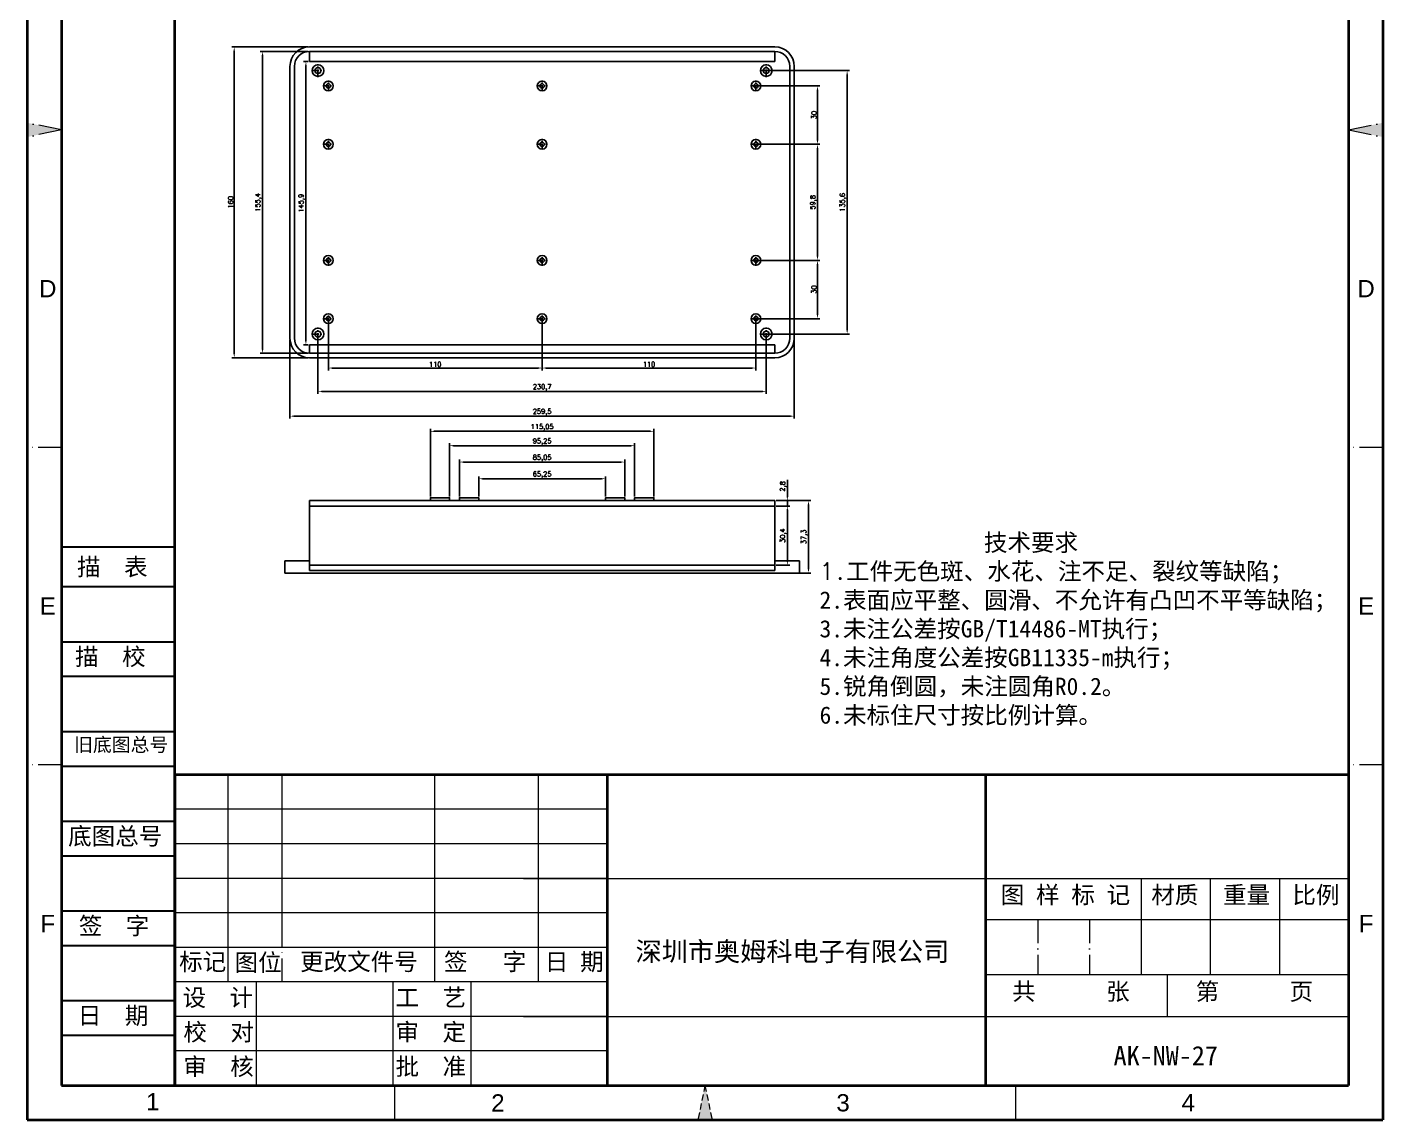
# Model space of a CAD drawing. Header units: millimetres. Extents: x 7826 to 8523, y -471 to 548.
# Drawn here: x 7826 to 8523, y -471 to 91 of the extents above; entities that cross this region are included whole.
import ezdxf
from ezdxf.enums import TextEntityAlignment as Align

# ---------------------------------------------------------------- set-up
doc = ezdxf.new("R2010")
doc.units = ezdxf.units.MM
for name, pattern in [('ACAD_ISO10W100', [18, 12, -3, 0, -3]), ('CENTER', [50.8, 31.75, -6.35, 6.35, -6.35]), ('HIDDEN2', [4.7625, 3.175, -1.5875])]:
    doc.linetypes.add(name, pattern=pattern)
for name, color, linetype, lineweight in [('dim', 82, 'Continuous', 9), ('图层1', 7, 'ACAD_ISO10W100', 15), ('图层2', 7, 'Continuous', 30), ('图层3', 7, 'Continuous', 15), ('图层4', 7, 'Continuous', 40), ('图层5', 7, 'HIDDEN2', 15)]:
    doc.layers.add(name, color=color, linetype=linetype, lineweight=lineweight)
doc.layers.add('尺寸线', color=7, linetype='Continuous')
doc.styles.get("Standard").update_dxf_attribs({"font": 'txt', "bigfont": 'gbcbig.shx'})
doc.styles.add('样式 3', font='arial.ttf', dxfattribs={"height": 3.8})
doc.dimstyles.new('ISO-25', dxfattribs={"dimtxt": 2.5, "dimasz": 2.5, "dimexe": 1.25, "dimexo": 0.625, "dimtad": 1, "dimtxsty": 'Standard', "dimcen": 2.5, "dimadec": 0, "dimazin": 0, "dimtfac": 1, "dimtmove": 0, "dimatfit": 3, "dimfxl": 1, "dimarcsym": 0})

# ---------------------------------------------------------------- blocks, each defined once
blk = doc.blocks.new('*D389')
at = {"layer": 'Defpoints', "color": 0}
for p in [(8206.03, 68.86), (8247.65, 68.86), (8206.03, -66.74)]:
    blk.add_point(p, dxfattribs=at)
at = {"layer": 'dim', "color": 0, "lineweight": -2}
for p, q in [((8206.65, 68.86), (8248.9, 68.86)), ((8247.65, -64.74), (8247.65, 66.86)), ((8206.65, -66.74), (8248.9, -66.74))]:
    blk.add_line(p, q, dxfattribs=at)
at = {"layer": 'dim', "color": 0}
for points in [[(8247.32, 66.86), (8247.99, 66.86), (8247.65, 68.86)], [(8247.32, -64.74), (8247.99, -64.74), (8247.65, -66.74)]]:
    blk.add_solid(points, dxfattribs=at)
at = {"layer": 'dim', "color": 0, "insert": (8245.57, 1.06), "char_height": 2.5, "attachment_point": 5, "rotation": 90}
blk.add_mtext('135,6', dxfattribs=at)
blk = doc.blocks.new('*D390')
at = {"layer": 'Defpoints', "color": 0}
for p in [(8200.68, -28.84), (8232.43, -28.84), (8200.68, -58.84)]:
    blk.add_point(p, dxfattribs=at)
at = {"layer": 'dim', "color": 0, "lineweight": -2}
for p, q in [((8201.3, -28.84), (8233.68, -28.84)), ((8232.43, -56.84), (8232.43, -30.84)), ((8201.3, -58.84), (8233.68, -58.84))]:
    blk.add_line(p, q, dxfattribs=at)
at = {"layer": 'dim', "color": 0}
for points in [[(8232.09, -30.84), (8232.76, -30.84), (8232.43, -28.84)], [(8232.09, -56.84), (8232.76, -56.84), (8232.43, -58.84)]]:
    blk.add_solid(points, dxfattribs=at)
at = {"layer": 'dim', "color": 0, "insert": (8230.55, -43.84), "char_height": 2.5, "attachment_point": 5, "rotation": 90}
blk.add_mtext('30', dxfattribs=at)
blk = doc.blocks.new('*D391')
at = {"layer": 'Defpoints', "color": 0}
for p in [(8200.68, 30.96), (8232.43, 30.96), (8200.68, -28.84)]:
    blk.add_point(p, dxfattribs=at)
at = {"layer": 'dim', "color": 0, "lineweight": -2}
for p, q in [((8201.3, 30.96), (8233.68, 30.96)), ((8232.43, -26.84), (8232.43, 28.96)), ((8201.3, -28.84), (8233.68, -28.84))]:
    blk.add_line(p, q, dxfattribs=at)
at = {"layer": 'dim', "color": 0}
for points in [[(8232.09, 28.96), (8232.76, 28.96), (8232.43, 30.96)], [(8232.09, -26.84), (8232.76, -26.84), (8232.43, -28.84)]]:
    blk.add_solid(points, dxfattribs=at)
at = {"layer": 'dim', "color": 0, "insert": (8230.34, 1.06), "char_height": 2.5, "attachment_point": 5, "rotation": 90}
blk.add_mtext('59,8', dxfattribs=at)
blk = doc.blocks.new('*D392')
at = {"layer": 'Defpoints', "color": 0}
for p in [(8200.68, 60.96), (8232.43, 60.96), (8200.68, 30.96)]:
    blk.add_point(p, dxfattribs=at)
at = {"layer": 'dim', "color": 0, "lineweight": -2}
for p, q in [((8201.3, 60.96), (8233.68, 60.96)), ((8232.43, 32.96), (8232.43, 58.96)), ((8201.3, 30.96), (8233.68, 30.96))]:
    blk.add_line(p, q, dxfattribs=at)
at = {"layer": 'dim', "color": 0}
for points in [[(8232.09, 58.96), (8232.76, 58.96), (8232.43, 60.96)], [(8232.09, 32.96), (8232.76, 32.96), (8232.43, 30.96)]]:
    blk.add_solid(points, dxfattribs=at)
at = {"layer": 'dim', "color": 0, "insert": (8230.55, 45.96), "char_height": 2.5, "attachment_point": 5, "rotation": 90}
blk.add_mtext('30', dxfattribs=at)
blk = doc.blocks.new('*D393')
at = {"layer": 'Defpoints', "color": 0}
for p in [(7975.33, -66.74), (8206.03, -66.74), (7975.33, -96.25)]:
    blk.add_point(p, dxfattribs=at)
at = {"layer": 'dim', "color": 0, "lineweight": -2}
for p, q in [((7975.33, -67.37), (7975.33, -97.5)), ((8206.03, -67.37), (8206.03, -97.5)), ((8204.03, -96.25), (7977.33, -96.25))]:
    blk.add_line(p, q, dxfattribs=at)
at = {"layer": 'dim', "color": 0}
for points in [[(7977.33, -95.92), (7977.33, -96.58), (7975.33, -96.25)], [(8204.03, -95.92), (8204.03, -96.58), (8206.03, -96.25)]]:
    blk.add_solid(points, dxfattribs=at)
at = {"layer": 'dim', "color": 0, "insert": (8090.68, -94.17), "char_height": 2.5, "attachment_point": 5}
blk.add_mtext('230,7', dxfattribs=at)
blk = doc.blocks.new('*D394')
at = {"layer": 'Defpoints', "color": 0}
for p in [(8090.68, -58.84), (8200.68, -58.84), (8090.68, -84.24)]:
    blk.add_point(p, dxfattribs=at)
at = {"layer": 'dim', "color": 0, "lineweight": -2}
for p, q in [((8090.68, -59.47), (8090.68, -85.49)), ((8200.68, -59.47), (8200.68, -85.49)), ((8198.68, -84.24), (8092.68, -84.24))]:
    blk.add_line(p, q, dxfattribs=at)
at = {"layer": 'dim', "color": 0}
for points in [[(8092.68, -83.91), (8092.68, -84.57), (8090.68, -84.24)], [(8198.68, -83.91), (8198.68, -84.57), (8200.68, -84.24)]]:
    blk.add_solid(points, dxfattribs=at)
at = {"layer": 'dim', "color": 0, "insert": (8145.68, -82.36), "char_height": 2.5, "attachment_point": 5}
blk.add_mtext('110', dxfattribs=at)
blk = doc.blocks.new('*D395')
at = {"layer": 'Defpoints', "color": 0}
for p in [(7980.68, -58.84), (8090.68, -58.84), (7980.68, -84.24)]:
    blk.add_point(p, dxfattribs=at)
at = {"layer": 'dim', "color": 0, "lineweight": -2}
for p, q in [((7980.68, -59.47), (7980.68, -85.49)), ((8090.68, -59.47), (8090.68, -85.49)), ((8088.68, -84.24), (7982.68, -84.24))]:
    blk.add_line(p, q, dxfattribs=at)
at = {"layer": 'dim', "color": 0}
for points in [[(7982.68, -83.91), (7982.68, -84.57), (7980.68, -84.24)], [(8088.68, -83.91), (8088.68, -84.57), (8090.68, -84.24)]]:
    blk.add_solid(points, dxfattribs=at)
at = {"layer": 'dim', "color": 0, "insert": (8035.68, -82.36), "char_height": 2.5, "attachment_point": 5}
blk.add_mtext('110', dxfattribs=at)
blk = doc.blocks.new('*D396')
at = {"layer": 'Defpoints', "color": 0}
for p in [(7970.93, 81.06), (7932.22, -78.94), (7970.93, -78.94)]:
    blk.add_point(p, dxfattribs=at)
at = {"layer": 'dim', "color": 0, "lineweight": -2}
for p, q in [((7970.3, 81.06), (7930.97, 81.06)), ((7932.22, 79.06), (7932.22, -76.94)), ((7970.3, -78.94), (7930.97, -78.94))]:
    blk.add_line(p, q, dxfattribs=at)
at = {"layer": 'dim', "color": 0}
for points in [[(7931.89, 79.06), (7932.55, 79.06), (7932.22, 81.06)], [(7931.89, -76.94), (7932.55, -76.94), (7932.22, -78.94)]]:
    blk.add_solid(points, dxfattribs=at)
at = {"layer": 'dim', "color": 0, "insert": (7930.35, 1.06), "char_height": 2.5, "attachment_point": 5, "rotation": 90}
blk.add_mtext('160', dxfattribs=at)
blk = doc.blocks.new('*D397')
at = {"layer": 'Defpoints', "color": 0}
for p in [(7946.83, 78.76), (7970.93, 78.76), (7970.93, -76.64)]:
    blk.add_point(p, dxfattribs=at)
at = {"layer": 'dim', "color": 0, "lineweight": -2}
for p, q in [((7970.3, 78.76), (7945.58, 78.76)), ((7946.83, -74.64), (7946.83, 76.76)), ((7970.3, -76.64), (7945.58, -76.64))]:
    blk.add_line(p, q, dxfattribs=at)
at = {"layer": 'dim', "color": 0}
for points in [[(7946.49, 76.76), (7947.16, 76.76), (7946.83, 78.76)], [(7946.49, -74.64), (7947.16, -74.64), (7946.83, -76.64)]]:
    blk.add_solid(points, dxfattribs=at)
at = {"layer": 'dim', "color": 0, "insert": (7944.74, 1.06), "char_height": 2.5, "attachment_point": 5, "rotation": 90}
blk.add_mtext('155,4', dxfattribs=at)
blk = doc.blocks.new('*D398')
at = {"layer": 'Defpoints', "color": 0}
for p in [(7970.93, 73.56), (7969.12, -72.34), (7970.93, -72.34)]:
    blk.add_point(p, dxfattribs=at)
at = {"layer": 'dim', "color": 0, "lineweight": -2}
for p, q in [((7970.3, 73.56), (7967.87, 73.56)), ((7969.12, 71.56), (7969.12, -70.34)), ((7970.3, -72.34), (7967.87, -72.34))]:
    blk.add_line(p, q, dxfattribs=at)
at = {"layer": 'dim', "color": 0}
for points in [[(7968.78, 71.56), (7969.45, 71.56), (7969.12, 73.56)], [(7968.78, -70.34), (7969.45, -70.34), (7969.12, -72.34)]]:
    blk.add_solid(points, dxfattribs=at)
at = {"layer": 'dim', "color": 0, "insert": (7967.03, 0.61), "char_height": 2.5, "attachment_point": 5, "rotation": 90}
blk.add_mtext('145,9', dxfattribs=at)
blk = doc.blocks.new('*D399')
at = {"layer": 'Defpoints', "color": 0}
for p in [(7960.93, -68.94), (8220.43, -68.94), (7960.93, -109.02)]:
    blk.add_point(p, dxfattribs=at)
at = {"layer": 'dim', "color": 0, "lineweight": -2}
for p, q in [((7960.93, -69.57), (7960.93, -110.27)), ((8220.43, -69.57), (8220.43, -110.27)), ((8218.43, -109.02), (7962.93, -109.02))]:
    blk.add_line(p, q, dxfattribs=at)
at = {"layer": 'dim', "color": 0}
for points in [[(7962.93, -108.68), (7962.93, -109.35), (7960.93, -109.02)], [(8218.43, -108.68), (8218.43, -109.35), (8220.43, -109.02)]]:
    blk.add_solid(points, dxfattribs=at)
at = {"layer": 'dim', "color": 0, "insert": (8090.68, -106.93), "char_height": 2.5, "attachment_point": 5}
blk.add_mtext('259,5', dxfattribs=at)
blk = doc.blocks.new('*D400')
at = {"layer": 'Defpoints', "color": 0}
for p in [(8210.43, -152.48), (8210.43, -189.78), (8227.76, -189.78)]:
    blk.add_point(p, dxfattribs=at)
at = {"layer": 'dim', "color": 0, "lineweight": -2}
for p, q in [((8211.05, -152.48), (8229.01, -152.48)), ((8227.76, -154.48), (8227.76, -187.78)), ((8211.05, -189.78), (8229.01, -189.78))]:
    blk.add_line(p, q, dxfattribs=at)
at = {"layer": 'dim', "color": 0}
for points in [[(8227.43, -154.48), (8228.1, -154.48), (8227.76, -152.48)], [(8227.43, -187.78), (8228.1, -187.78), (8227.76, -189.78)]]:
    blk.add_solid(points, dxfattribs=at)
at = {"layer": 'dim', "color": 0, "insert": (8225.68, -171.13), "char_height": 2.5, "attachment_point": 5, "rotation": 90}
blk.add_mtext('37,3', dxfattribs=at)
blk = doc.blocks.new('*D401')
at = {"layer": 'Defpoints', "color": 0}
for p in [(8210.43, -152.48), (8216.88, -152.48), (8210.43, -155.28)]:
    blk.add_point(p, dxfattribs=at)
at = {"layer": 'dim', "color": 0, "lineweight": -2}
for p, q in [((8216.88, -150.48), (8216.88, -141.81)), ((8211.05, -152.48), (8218.13, -152.48)), ((8216.88, -155.28), (8216.88, -152.48)), ((8211.05, -155.28), (8218.13, -155.28)), ((8216.88, -157.28), (8216.88, -159.28))]:
    blk.add_line(p, q, dxfattribs=at)
at = {"layer": 'dim', "color": 0}
for points in [[(8216.54, -150.48), (8217.21, -150.48), (8216.88, -152.48)], [(8216.54, -157.28), (8217.21, -157.28), (8216.88, -155.28)]]:
    blk.add_solid(points, dxfattribs=at)
at = {"layer": 'dim', "color": 0, "insert": (8214.79, -145.15), "char_height": 2.5, "attachment_point": 5, "rotation": 90}
blk.add_mtext('2,8', dxfattribs=at)
blk = doc.blocks.new('*D402')
at = {"layer": 'Defpoints', "color": 0}
for p in [(8058.05, -141.24), (8058.05, -150.98), (8123.3, -150.98)]:
    blk.add_point(p, dxfattribs=at)
at = {"layer": 'dim', "color": 0, "lineweight": -2}
for p, q in [((8058.05, -150.35), (8058.05, -139.99)), ((8121.3, -141.24), (8060.05, -141.24)), ((8123.3, -150.35), (8123.3, -139.99))]:
    blk.add_line(p, q, dxfattribs=at)
at = {"layer": 'dim', "color": 0}
for points in [[(8060.05, -140.91), (8060.05, -141.57), (8058.05, -141.24)], [(8121.3, -140.91), (8121.3, -141.57), (8123.3, -141.24)]]:
    blk.add_solid(points, dxfattribs=at)
at = {"layer": 'dim', "color": 0, "insert": (8090.68, -139.16), "char_height": 2.5, "attachment_point": 5}
blk.add_mtext('65,25', dxfattribs=at)
blk = doc.blocks.new('*D403')
at = {"layer": 'Defpoints', "color": 0}
for p in [(8048.15, -132.64), (8048.15, -150.98), (8133.2, -150.98)]:
    blk.add_point(p, dxfattribs=at)
at = {"layer": 'dim', "color": 0, "lineweight": -2}
for p, q in [((8048.15, -150.35), (8048.15, -131.39)), ((8133.2, -150.35), (8133.2, -131.39)), ((8131.2, -132.64), (8050.15, -132.64))]:
    blk.add_line(p, q, dxfattribs=at)
at = {"layer": 'dim', "color": 0}
for points in [[(8050.15, -132.31), (8050.15, -132.97), (8048.15, -132.64)], [(8131.2, -132.31), (8131.2, -132.97), (8133.2, -132.64)]]:
    blk.add_solid(points, dxfattribs=at)
at = {"layer": 'dim', "color": 0, "insert": (8090.68, -130.56), "char_height": 2.5, "attachment_point": 5}
blk.add_mtext('85,05', dxfattribs=at)
blk = doc.blocks.new('*D404')
at = {"layer": 'Defpoints', "color": 0}
for p in [(8043.05, -124.22), (8043.05, -150.98), (8138.3, -150.98)]:
    blk.add_point(p, dxfattribs=at)
at = {"layer": 'dim', "color": 0, "lineweight": -2}
for p, q in [((8043.05, -150.35), (8043.05, -122.97)), ((8136.3, -124.22), (8045.05, -124.22)), ((8138.3, -150.35), (8138.3, -122.97))]:
    blk.add_line(p, q, dxfattribs=at)
at = {"layer": 'dim', "color": 0}
for points in [[(8045.05, -123.89), (8045.05, -124.56), (8043.05, -124.22)], [(8136.3, -123.89), (8136.3, -124.56), (8138.3, -124.22)]]:
    blk.add_solid(points, dxfattribs=at)
at = {"layer": 'dim', "color": 0, "insert": (8090.68, -122.14), "char_height": 2.5, "attachment_point": 5}
blk.add_mtext('95,25', dxfattribs=at)
blk = doc.blocks.new('*D405')
at = {"layer": 'Defpoints', "color": 0}
for p in [(8033.15, -116.82), (8033.15, -150.98), (8148.2, -150.98)]:
    blk.add_point(p, dxfattribs=at)
at = {"layer": 'dim', "color": 0, "lineweight": -2}
for p, q in [((8033.15, -150.35), (8033.15, -115.57)), ((8146.2, -116.82), (8035.15, -116.82)), ((8148.2, -150.35), (8148.2, -115.57))]:
    blk.add_line(p, q, dxfattribs=at)
at = {"layer": 'dim', "color": 0}
for points in [[(8035.15, -116.49), (8035.15, -117.15), (8033.15, -116.82)], [(8146.2, -116.49), (8146.2, -117.15), (8148.2, -116.82)]]:
    blk.add_solid(points, dxfattribs=at)
at = {"layer": 'dim', "color": 0, "insert": (8090.68, -114.74), "char_height": 2.5, "attachment_point": 5}
blk.add_mtext('115,05', dxfattribs=at)
blk = doc.blocks.new('*D406')
at = {"layer": 'Defpoints', "color": 0}
for p in [(8210.43, -155.28), (8216.88, -155.28), (8210.43, -185.68)]:
    blk.add_point(p, dxfattribs=at)
at = {"layer": 'dim', "color": 0, "lineweight": -2}
for p, q in [((8211.05, -155.28), (8218.13, -155.28)), ((8216.88, -183.68), (8216.88, -157.28)), ((8211.05, -185.68), (8218.13, -185.68))]:
    blk.add_line(p, q, dxfattribs=at)
at = {"layer": 'dim', "color": 0}
for points in [[(8216.54, -157.28), (8217.21, -157.28), (8216.88, -155.28)], [(8216.54, -183.68), (8217.21, -183.68), (8216.88, -185.68)]]:
    blk.add_solid(points, dxfattribs=at)
at = {"layer": 'dim', "color": 0, "insert": (8214.79, -170.48), "char_height": 2.5, "attachment_point": 5, "rotation": 90}
blk.add_mtext('30,4', dxfattribs=at)

msp = doc.modelspace()

# ---------------------------------------------------------------- hatches: boundary and pattern name
at = {"layer": '图层1'}
for points in [[(7843.406, 38.342), (7825.643, 41.998), (7825.643, 34.686)], [(8505.593, 38.342), (8523.356, 41.998), (8523.356, 34.686)]]:
    msp.add_hatch(color=0, dxfattribs=at).paths.add_polyline_path(points)
at = {"layer": '图层5'}
msp.add_hatch(color=0, dxfattribs=at).paths.add_polyline_path([(8174.499, -453.503), (8170.844, -471.265), (8178.155, -471.265)])

# ---------------------------------------------------------------- linework, layer by layer
for p, q in [((7970.926, 81.06), (8089.926, 81.06)), ((7970.926, 78.76), (8089.926, 78.76)), ((7970.926, 73.564), (7970.926, 78.76)), ((8089.926, 81.06), (8091.426, 81.06)), ((8091.426, 78.76), (8089.926, 78.76)), ((8210.426, 81.06), (8091.426, 81.06)), ((8210.426, 78.76), (8091.426, 78.76)), ((8210.426, 73.564), (8210.426, 78.76)), ((7960.926, -68.94), (7960.926, 71.06)), ((7963.226, -68.94), (7963.226, 71.06)), ((8210.426, 73.564), (7970.926, 73.564)), ((8218.126, -68.94), (8218.126, 71.06)), ((8220.426, -68.94), (8220.426, 71.06)), ((7980.676, 58.46), (7980.676, 58.46)), ((8090.676, 58.46), (8090.676, 58.46)), ((8200.676, 58.46), (8200.676, 58.46)), ((7980.676, -56.34), (7980.676, -56.34)), ((8090.676, -56.34), (8090.676, -56.34)), ((8200.676, -56.34), (8200.676, -56.34)), ((8210.426, -72.34), (7970.926, -72.34)), ((7970.926, -72.34), (7970.926, -76.64)), ((8210.426, -76.64), (7970.926, -76.64)), ((8210.426, -72.34), (8210.426, -76.64)), ((8210.426, -78.94), (7970.926, -78.94)), ((7970.926, -152.48), (8210.426, -152.48)), ((7970.926, -152.48), (7970.926, -188.48)), ((8048.151, -152.48), (8043.051, -152.48)), ((8123.301, -152.48), (8058.051, -152.48)), ((8133.201, -152.48), (8138.301, -152.48)), ((8210.426, -152.48), (8210.426, -188.48)), ((7970.926, -155.28), (8210.426, -155.28)), ((7958.226, -183.48), (7970.926, -183.48)), ((7958.226, -189.78), (7958.226, -183.48)), ((8210.426, -185.68), (7970.926, -185.68)), ((8210.426, -183.48), (8223.126, -183.48)), ((8223.126, -189.78), (8223.126, -183.48)), ((8223.126, -189.78), (7958.226, -189.78)), ((8210.426, -188.48), (7970.926, -188.48))]:
    msp.add_line(p, q)
at = {"color": 1, "linetype": 'CENTER', "ltscale": 0.12}
for p, q in [((7975.326, 65.56), (7975.326, 72.16)), ((8206.026, 65.56), (8206.026, 72.16)), ((7972.026, 68.86), (7978.626, 68.86)), ((8202.726, 68.86), (8209.326, 68.86)), ((7972.026, -66.74), (7978.626, -66.74)), ((7975.326, -70.04), (7975.326, -63.44)), ((8202.726, -66.74), (8209.326, -66.74)), ((8206.026, -70.04), (8206.026, -63.44))]:
    msp.add_line(p, q, dxfattribs=at)
at = {"color": 1, "linetype": 'CENTER', "ltscale": 0.1}
for p, q in [((7980.676, 58.21), (7980.676, 63.71)), ((7980.676, 58.21), (7980.676, 63.71)), ((7980.676, 58.21), (7980.676, 63.71)), ((8090.676, 58.21), (8090.676, 63.71)), ((8200.676, 58.21), (8200.676, 63.71)), ((7977.926, 60.96), (7983.426, 60.96)), ((7977.926, 60.96), (7983.426, 60.96)), ((7977.926, 60.96), (7983.426, 60.96)), ((8087.926, 60.96), (8093.426, 60.96)), ((8197.926, 60.96), (8203.426, 60.96)), ((7977.926, 30.96), (7983.426, 30.96)), ((7977.926, 30.96), (7983.426, 30.96)), ((7977.926, 30.96), (7983.426, 30.96)), ((7980.676, 28.21), (7980.676, 33.71)), ((7980.676, 28.21), (7980.676, 33.71)), ((7980.676, 28.21), (7980.676, 33.71)), ((8087.926, 30.96), (8093.426, 30.96)), ((8090.676, 28.21), (8090.676, 33.71)), ((8197.926, 30.96), (8203.426, 30.96)), ((8200.676, 28.21), (8200.676, 33.71)), ((7980.676, -31.59), (7980.676, -26.09)), ((7980.676, -31.59), (7980.676, -26.09)), ((7980.676, -31.59), (7980.676, -26.09)), ((8090.676, -31.59), (8090.676, -26.09)), ((8200.676, -31.59), (8200.676, -26.09)), ((7977.926, -28.84), (7983.426, -28.84)), ((7977.926, -28.84), (7983.426, -28.84)), ((7977.926, -28.84), (7983.426, -28.84)), ((8087.926, -28.84), (8093.426, -28.84)), ((8197.926, -28.84), (8203.426, -28.84)), ((7977.926, -58.84), (7983.426, -58.84)), ((7980.676, -61.59), (7980.676, -56.09)), ((8087.926, -58.84), (8093.426, -58.84)), ((8090.676, -61.59), (8090.676, -56.09)), ((8197.926, -58.84), (8203.426, -58.84)), ((8200.676, -61.59), (8200.676, -56.09))]:
    msp.add_line(p, q, dxfattribs=at)
for points in [[(8033.151, -152.48), (8043.051, -152.48), (8043.051, -150.98), (8033.151, -150.98)], [(8058.051, -152.48), (8048.151, -152.48), (8048.151, -150.98), (8058.051, -150.98)], [(8123.301, -152.48), (8133.201, -152.48), (8133.201, -150.98), (8123.301, -150.98)], [(8148.201, -152.48), (8138.301, -152.48), (8138.301, -150.98), (8148.201, -150.98)]]:
    msp.add_lwpolyline(points, close=True)
for centre, radius in [((7975.326, 68.86), 3), ((7975.326, 68.86), 1.5), ((8206.026, 68.86), 3), ((8206.026, 68.86), 1.5), ((7980.676, 60.96), 2.5), ((8090.676, 60.96), 2.5), ((8200.676, 60.96), 2.5), ((7980.676, 60.96), 1.1), ((8090.676, 60.96), 1.1), ((8200.676, 60.96), 1.1), ((7980.676, 30.96), 2.5), ((7980.676, 30.96), 1.1), ((8090.676, 30.96), 2.5), ((8090.676, 30.96), 1.1), ((8200.676, 30.96), 2.5), ((8200.676, 30.96), 1.1), ((7980.676, -28.84), 2.5), ((7980.676, -28.84), 1.1), ((8090.676, -28.84), 2.5), ((8090.676, -28.84), 1.1), ((8200.676, -28.84), 2.5), ((8200.676, -28.84), 1.1), ((7980.676, -58.84), 2.5), ((7980.676, -58.84), 1.1), ((8090.676, -58.84), 2.5), ((8090.676, -58.84), 1.1), ((8200.676, -58.84), 2.5), ((8200.676, -58.84), 1.1), ((7975.326, -66.74), 3), ((7975.326, -66.74), 1.5), ((8206.026, -66.74), 3), ((8206.026, -66.74), 1.5)]:
    msp.add_circle(centre, radius)
for centre, radius, start, end in [((7970.926, 71.06), 10, 90, 180), ((7970.926, 71.06), 7.7, 90, 180), ((8210.426, 71.06), 10, 0, 90), ((8210.426, 71.06), 7.7, 0, 90), ((7970.926, -68.94), 10, 180, 270), ((7970.926, -68.94), 7.7, 180, 270), ((8210.426, -68.94), 10, 270, 0), ((8210.426, -68.94), 7.7, 270, 0)]:
    msp.add_arc(centre, radius, start, end)
at = {"layer": '图层1', "color": 0}
for p, q in [((7843.406, 38.342), (7825.643, 41.998)), ((8505.593, 38.342), (8523.356, 41.998)), ((7843.406, 38.342), (7825.643, 34.686)), ((8505.593, 38.342), (8523.356, 34.686)), ((7843.406, -125.073), (7825.643, -125.073)), ((8523.356, -125.073), (8505.593, -125.073)), ((7843.406, -288.489), (7825.643, -288.489)), ((8523.356, -288.489), (8505.593, -288.489)), ((8345.73, -368.242), (8345.73, -396.662)), ((8372.374, -368.242), (8372.374, -396.662)), ((7956.892, -400.215), (7956.892, -382.452)), ((7956.892, -400.215), (7956.892, -382.452))]:
    msp.add_line(p, q, dxfattribs=at)
at = {"layer": '图层2', "color": 0}
for p, q in [((7901.707, -176.407), (7843.406, -176.407)), ((7901.707, -196.907), (7843.406, -196.907)), ((7901.707, -196.907), (7870.737, -196.907)), ((7901.707, -225.327), (7843.406, -225.327)), ((7901.707, -243.09), (7843.406, -243.09)), ((7901.707, -243.09), (7870.737, -243.09)), ((7901.707, -243.09), (7870.737, -243.09)), ((7901.707, -271.51), (7843.406, -271.51)), ((7901.707, -289.273), (7843.406, -289.273)), ((7901.707, -289.273), (7870.737, -289.273)), ((7901.707, -317.693), (7843.406, -317.693)), ((7901.707, -335.455), (7843.406, -335.455)), ((7901.707, -335.455), (7870.737, -335.455)), ((7901.707, -363.875), (7843.406, -363.875)), ((7901.707, -381.638), (7843.406, -381.638)), ((7901.707, -381.638), (7870.737, -381.638)), ((7901.707, -410.058), (7843.406, -410.058)), ((7901.707, -427.82), (7843.406, -427.82))]:
    msp.add_line(p, q, dxfattribs=at)
at = {"layer": '图层3', "color": 0}
for p, q in [((7929.027, -400.215), (7929.027, -293.64)), ((7956.892, -382.452), (7956.892, -293.64)), ((8035.446, -400.004), (8035.446, -293.64)), ((8088.733, -399.954), (8088.733, -293.64)), ((8124.258, -311.402), (7901.707, -311.402)), ((8124.258, -329.165), (7901.707, -329.165)), ((8124.258, -329.165), (7901.707, -329.165)), ((8124.258, -346.927), (7901.707, -346.927)), ((8081.119, -346.927), (8505.593, -346.927)), ((8399.018, -346.927), (8399.018, -396.662)), ((8434.543, -346.927), (8434.543, -396.662)), ((8470.068, -346.927), (8470.068, -396.662)), ((8124.258, -364.69), (7901.707, -364.69)), ((8505.593, -368.242), (8319.087, -368.242)), ((8399.018, -368.242), (8399.018, -396.662)), ((8124.258, -382.452), (7901.707, -382.452)), ((8505.593, -396.662), (8319.087, -396.662)), ((8412.34, -396.662), (8412.34, -417.977)), ((8124.258, -400.215), (7901.707, -400.215)), ((7943.664, -453.503), (7943.664, -400.215)), ((8014.051, -453.503), (8014.051, -400.004)), ((8054.111, -453.291), (8054.111, -400.004)), ((8124.258, -417.977), (7901.707, -417.977)), ((8124.258, -417.977), (7902.673, -417.977)), ((8081.119, -417.977), (8505.593, -417.977)), ((7901.707, -427.82), (7901.204, -427.82)), ((8124.258, -435.74), (7901.707, -435.74)), ((8014.637, -453.503), (8014.637, -471.265)), ((8334.362, -453.503), (8334.362, -471.265)), ((8334.362, -453.503), (8334.362, -471.265))]:
    msp.add_line(p, q, dxfattribs=at)
at = {"layer": '图层4', "color": 0}
for p, q in [((7901.707, -453.503), (7901.707, 530.187)), ((7901.707, -293.64), (7901.707, -453.503)), ((8505.593, -293.64), (7901.707, -293.64)), ((8238.329, -293.64), (7918.603, -293.64)), ((8124.258, -453.503), (8124.258, -293.64)), ((8319.087, -453.503), (8319.087, -293.64)), ((7901.707, -368.242), (7901.707, -453.503))]:
    msp.add_line(p, q, dxfattribs=at)
at = {"layer": '图层5', "color": 0}
for p, q in [((8124.258, -400.215), (7901.707, -400.215)), ((8174.499, -453.503), (8170.844, -471.265)), ((8174.499, -453.503), (8178.155, -471.265))]:
    msp.add_line(p, q, dxfattribs=at)
at = {"layer": '尺寸线', "color": 0, "lineweight": 40}
for p, q in [((7825.643, 547.95), (7825.643, -471.265)), ((8523.356, 547.95), (8523.356, -471.265)), ((7843.406, 530.187), (7843.406, -453.503)), ((8505.593, 530.187), (8505.593, -453.503)), ((7843.406, -453.503), (8505.593, -453.503)), ((7825.643, -471.265), (8523.356, -471.265))]:
    msp.add_line(p, q, dxfattribs=at)

# ---------------------------------------------------------------- texts
at = {"layer": '图层1', "color": 0, "style": '样式 3'}
for s, p in [('D', (7836.271, -43.365)), ('D', (8514.697, -43.365)), ('E', (7836.271, -206.781)), ('E', (8514.697, -206.781)), ('F', (7836.271, -370.196)), ('F', (8514.697, -370.196))]:
    msp.add_text(s, height=8.881, dxfattribs=at).set_placement(p, align=Align.MIDDLE)
at = {"layer": '图层1', "color": 0, "attachment_point": 1}
for s, insert, char_height, width in [('{\\fSimSun|b0|i0|c134|p2;图 样 标 记}', (8326.715, -350.958), 8.88127, 110.18568), ('{\\fSimSun|b0|i0|c134|p2;材质 }', (8404.176, -350.995), 8.88127, 74.07087), ('{\\fSimSun|b0|i0|c134|p2;深圳市奥姆科电子有限公司}', (8138.75, -379.653), 9.86808, 186.46045), ('{\\fSimSun|b0|i0|c134|p2;标记}', (7903.888, -385.399), 8.88127, 24.86756), ('{\\fSimSun|b0|i0|c134|p2;图位}', (7932.409, -385.758), 8.88127, 24.86756), ('{\\fSimSun|b0|i0|c134|p2;更改文件号}', (7966.129, -385.399), 8.88127, 74.07087), ('{\\fSimSun|b0|i0|c134|p2;审  核}', (7905.978, -439.358), 8.88127, 72.02108), ('{\\fSimSun|b0|i0|c134|p2;批  准}', (8015.241, -439.358), 8.88127, 74.07087), ('{\\fSimSun|b0|i0|c134|p2;AK-NW-27}', (8384.763, -433.244), 9.86808, 122.42853)]:
    msp.add_mtext(s, dxfattribs=dict(at, insert=insert, char_height=char_height, width=width))
at = {"layer": '图层2', "color": 0, "attachment_point": 1}
for s, insert, char_height, width in [('{\\fSimSun|b0|i0|c134|p2;描\\fSimSun|b0|i0|c0|p2;  \\fSimSun|b0|i0|c134|p2;表}', (7851.343, -182.194), 8.88117, 99.51953), ('{\\fSimSun|b0|i0|c134|p2;描\\fSimSun|b0|i0|c0|p2;  \\fSimSun|b0|i0|c134|p2;校}', (7850.332, -228.376), 8.88117, 99.51953), ('{\\fSimSun|b0|i0|c134|p2;旧底图总号}', (7849.832, -274.558), 7.10502, 99.51953), ('{\\fSimSun|b0|i0|c134|p2;底图总号}', (7846.752, -320.74), 8.88117, 99.51953), ('{\\fSimSun|b0|i0|c134|p2;重量 }', (8441.052, -350.995), 8.88127, 74.07087), ('{\\fSimSun|b0|i0|c134|p2;比例 }', (8476.783, -350.995), 8.88127, 74.07087), ('{\\fSimSun|b0|i0|c134|p2;签\\fSimSun|b0|i0|c0|p2;  \\fSimSun|b0|i0|c134|p2;字}', (7852.253, -366.923), 8.88117, 99.51953), ('{\\fSimSun|b0|i0|c134|p2;签   字}', (8040.188, -385.399), 8.88127, 74.07087), ('{\\fSimSun|b0|i0|c134|p2;日 期}', (8092.068, -385.399), 8.88127, 74.07087), ('{\\fSimSun|b0|i0|c134|p2;设  计}', (7905.633, -403.832), 8.88127, 68.84407), ('{\\fSimSun|b0|i0|c134|p2;工  艺}', (8015.241, -403.832), 8.88127, 74.07087), ('{\\fSimSun|b0|i0|c134|p2;共      张}', (8332.569, -400.693), 8.88127, 98.26306), ('{\\fSimSun|b0|i0|c134|p2;第      页}', (8427.004, -400.693), 8.88127, 91.20747), ('{\\fSimSun|b0|i0|c134|p2;日\\fSimSun|b0|i0|c0|p2;  \\fSimSun|b0|i0|c134|p2;期}', (7851.747, -413.105), 8.88117, 99.51953), ('{\\fSimSun|b0|i0|c134|p2;校  对}', (7906.061, -421.595), 8.88127, 64.39562), ('{\\fSimSun|b0|i0|c134|p2;审  定}', (8015.241, -421.595), 8.88127, 74.07087)]:
    msp.add_mtext(s, dxfattribs=dict(at, insert=insert, char_height=char_height, width=width))
at = {"layer": '图层3', "color": 0, "insert": (8233.438, -169.606), "char_height": 8.88127, "width": 420.65557, "attachment_point": 1}
msp.add_mtext('{\\fSimSun|b0|i0|c134|p54;              技术要求\\P}1{\\fSimSun|b0|i0|c134|p54;.工件无色斑、水花、注不足、裂纹等缺陷；\\P2.表面应平整、圆滑、不允许有凸凹不平等缺陷；\\P3.未注公差按GB/T14486-MT执行；\\P4.未注角度公差按GB11335-m执行；\\P5.锐角倒圆，未注圆角R0.2。}\\P{\\fSimSun|b0|i0|c134|p2;6.未标住尺寸按比例计算。}', dxfattribs=at)
at = {"layer": '图层5', "color": 0, "style": '样式 3'}
for s, p in [('1', (7890.299, -461.919)), ('2', (8067.924, -462.449)), ('3', (8245.55, -462.449)), ('4', (8423.175, -462.449))]:
    msp.add_text(s, height=8.881, dxfattribs=at).set_placement(p, align=Align.MIDDLE)

# ---------------------------------------------------------------- dimensions: what is measured, and where the dimension line sits
at = {"layer": 'dim'}
for base, p1, p2, override, picture, middle in [((7932.221, -78.94), (7970.926, 81.06), (7970.926, -78.94), {"dimasz": 2}, '*D396', (7930.346, 1.06)), ((7946.825, 78.76), (7970.926, -76.64), (7970.926, 78.76), {"dimasz": 2}, '*D397', (7944.742, 1.06)), ((7969.117, -72.34), (7970.926, 73.564), (7970.926, -72.34), {"dimasz": 2}, '*D398', (7967.033, 0.612)), ((8247.652, 68.86), (8206.026, -66.74), (8206.026, 68.86), {"dimasz": 2}, '*D389', (8245.569, 1.06)), ((8232.425, 60.96), (8200.676, 30.96), (8200.676, 60.96), {"dimasz": 2, "dimtmove": 1}, '*D392', (8230.55, 45.96)), ((8232.425, 30.96), (8200.676, -28.84), (8200.676, 30.96), {"dimasz": 2, "dimtmove": 1}, '*D391', (8230.342, 1.06)), ((8232.425, -28.84), (8200.676, -58.84), (8200.676, -28.84), {"dimasz": 2}, '*D390', (8230.55, -43.84)), ((8216.877, -152.48), (8210.426, -155.28), (8210.426, -152.48), {"dimasz": 2}, '*D401', (8214.793, -145.147)), ((8227.765, -189.78), (8210.426, -152.48), (8210.426, -189.78), {"dimasz": 2}, '*D400', (8225.681, -171.13)), ((8216.877, -155.28), (8210.426, -185.68), (8210.426, -155.28), {"dimasz": 2}, '*D406', (8214.793, -170.48))]:
    dim = msp.add_linear_dim(base=base, p1=p1, p2=p2, angle=90, dimstyle='ISO-25', override=override, dxfattribs=at)
    dim.commit()
    dim.dimension.update_dxf_attribs({"geometry": picture, "text_midpoint": middle})
for base, p1, p2, override, picture, middle in [((7980.676, -84.238), (8090.676, -58.84), (7980.676, -58.84), {"dimasz": 2, "dimtmove": 1}, '*D395', (8035.676, -82.363)), ((8090.676, -84.238), (8200.676, -58.84), (8090.676, -58.84), {"dimasz": 2}, '*D394', (8145.676, -82.363)), ((7960.926, -109.015), (8220.426, -68.94), (7960.926, -68.94), {"dimasz": 2}, '*D399', (8090.676, -106.932)), ((7975.326, -96.25), (8206.026, -66.74), (7975.326, -66.74), {"dimasz": 2}, '*D393', (8090.676, -94.166)), ((8033.151, -116.818), (8148.201, -150.98), (8033.151, -150.98), {"dimasz": 2}, '*D405', (8090.676, -114.735)), ((8043.051, -124.225), (8138.301, -150.98), (8043.051, -150.98), {"dimasz": 2}, '*D404', (8090.676, -122.141)), ((8048.151, -132.639), (8133.201, -150.98), (8048.151, -150.98), {"dimasz": 2}, '*D403', (8090.676, -130.556)), ((8058.051, -141.239), (8123.301, -150.98), (8058.051, -150.98), {"dimasz": 2}, '*D402', (8090.676, -139.155))]:
    dim = msp.add_linear_dim(base=base, p1=p1, p2=p2, dimstyle='ISO-25', override=override, dxfattribs=at)
    dim.commit()
    dim.dimension.update_dxf_attribs({"geometry": picture, "text_midpoint": middle})

doc.saveas('drawing.dxf')
